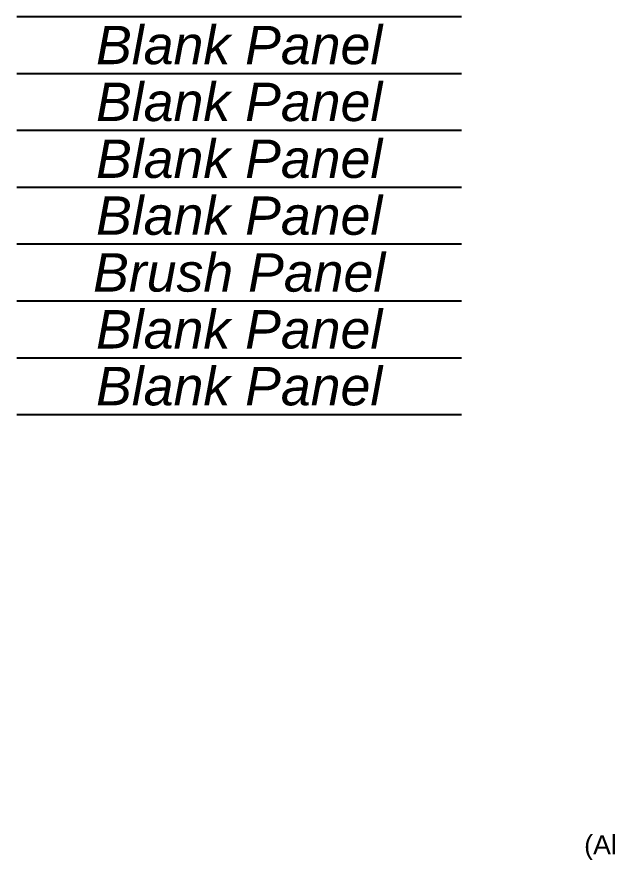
# Model space of a CAD drawing. Header units: millimetres. Extents: x -71336 to -35435, y -26189 to 22712.
# Drawn here: x -57875 to -57412, y -3498 to -2838 of the extents above; entities that cross this region are included whole.
import ezdxf

# ---------------------------------------------------------------- set-up
doc = ezdxf.new("R2010")
doc.units = ezdxf.units.MM
doc.layers.add('SC - Text', color=7, linetype='Continuous')
doc.layers.add('SC - TITLE_BLOCK', color=7, linetype='Continuous')
doc.styles.add('ARIAL', font='arial.ttf')
doc.styles.get("Standard").update_dxf_attribs({"font": 'arial.ttf', "height": 35})

msp = doc.modelspace()

# ---------------------------------------------------------------- linework, layer by layer
at = {"layer": 'SC - TITLE_BLOCK'}
for p, q in [((-57527.538, -2838.392), (-57874.842, -2838.392)), ((-57527.538, -2882.842), (-57874.842, -2882.842)), ((-57527.538, -2927.292), (-57874.842, -2927.292)), ((-57527.538, -2971.742), (-57874.842, -2971.742)), ((-57527.538, -3016.192), (-57874.842, -3016.192)), ((-57527.538, -3060.642), (-57874.842, -3060.642)), ((-57527.538, -3105.092), (-57874.842, -3105.092)), ((-57527.538, -3149.542), (-57874.842, -3149.542))]:
    msp.add_line(p, q, dxfattribs=at)

# ---------------------------------------------------------------- texts
at = {"layer": 'SC - Text', "char_height": 30, "width": 641.95739, "attachment_point": 5}
for s, insert in [('\\pxqc;{\\f@Arial Unicode MS|b0|i1|c0|p34;Blank Panel}', (-57701.19, -2860.617)), ('\\pxqc;{\\f@Arial Unicode MS|b0|i1|c0|p34;Blank Panel}', (-57701.19, -2905.067)), ('\\pxqc;{\\f@Arial Unicode MS|b0|i1|c0|p34;Blank Panel}', (-57701.19, -2949.517)), ('\\pxqc;{\\f@Arial Unicode MS|b0|i1|c0|p34;Blank Panel}', (-57701.19, -2993.967)), ('\\pxqc;{\\f@Arial Unicode MS|b0|i1|c0|p34;Brush Panel}', (-57701.19, -3038.417)), ('\\pxqc;{\\f@Arial Unicode MS|b0|i1|c0|p34;Blank Panel}', (-57701.19, -3082.867)), ('\\pxqc;{\\f@Arial Unicode MS|b0|i1|c0|p34;Blank Panel}', (-57701.19, -3127.317))]:
    msp.add_mtext(s, dxfattribs=dict(at, insert=insert))
at = {"layer": 'SC - Text', "insert": (-57104.768, -3425.341), "char_height": 15, "width": 895.56923, "attachment_point": 5, "style": 'ARIAL'}
msp.add_mtext('\\pxqc;Maximum Heat Dissipation\\Pfor this Rack is 2045 BTU/hr\\P\\PTotal Weight of Rack 29KG\\P(Excludes The Weight Of The Rack)\\P(Allowance of +/- 10% For Rack Accessories, Cables And Connectors)', dxfattribs=at)

doc.saveas('drawing.dxf')
